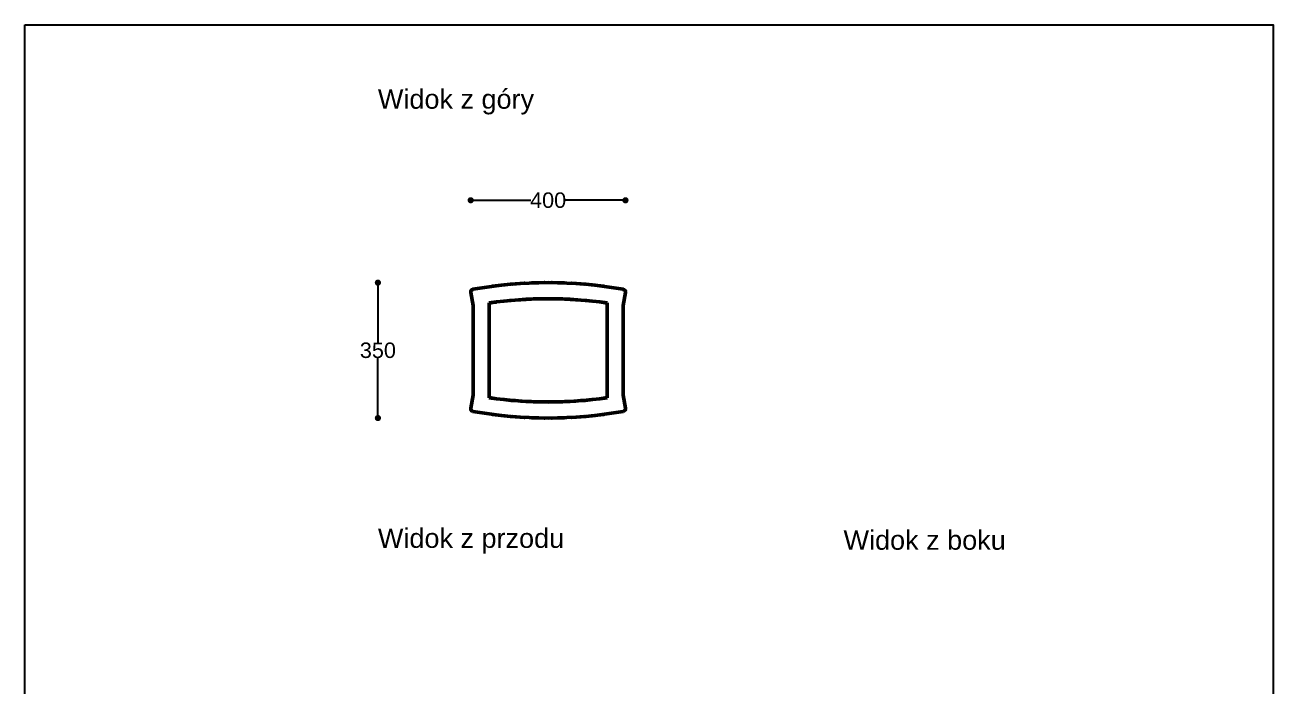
# Model space of a CAD drawing. Header units: millimetres. Extents: x -555 to 2671, y -555 to 3793.
# Drawn here: x -555 to 2671, y 2085 to 3793 of the extents above; entities that cross this region are included whole.
import ezdxf

# ---------------------------------------------------------------- set-up
doc = ezdxf.new("R2010")
doc.units = ezdxf.units.MM
doc.header["$LTSCALE"] = 4
doc.layers.add('Krawędzie widoczneARTUR', color=7, linetype='Continuous', lineweight=50)
doc.styles.get("Standard").update_dxf_attribs({"font": 'arial.ttf'})
doc.dimstyles.get("Standard").update_dxf_attribs({"dimtxt": 0.18, "dimasz": 0.18, "dimexe": 0.18, "dimexo": 0.0625, "dimgap": 0.09, "dimtad": 0, "dimtih": 1, "dimtoh": 1, "dimdec": 4, "dimzin": 0, "dimdsep": 46, "dimtxsty": 'Standard', "dimcen": 0.09, "dimadec": 0, "dimazin": 0, "dimtfac": 1, "dimtdec": 4, "dimtofl": 0, "dimtmove": 0, "dimatfit": 3, "dimfxl": 1, "dimtolj": 1, "dimtzin": 0, "dimarcsym": 0})

# ---------------------------------------------------------------- blocks, each defined once
blk = doc.blocks.new('_Dot')
at = {"color": 0, "linetype": 'ByBlock', "lineweight": -2}
blk.add_line((-0.5, 0), (-1, 0), dxfattribs=at)
at = {"color": 0, "linetype": 'ByBlock', "const_width": 0.5}
blk.add_lwpolyline([(-0.25, 0, 1), (0.25, 0, 1)], format="xyb", close=True, dxfattribs=at)
blk = doc.blocks.new('*D9')
at = {"color": 0, "lineweight": -2, "transparency": 16777216}
for p, q in [((613.1, 3340.2), (752.1, 3340.2)), ((981, 3340.2), (842.1, 3340.2))]:
    blk.add_line(p, q, dxfattribs=at)
at = {"layer": 'Defpoints', "color": 0, "transparency": 16777216}
for p in [(597.1, 3340.2), (597.1, 3103.1), (997, 3101.9)]:
    blk.add_point(p, dxfattribs=at)
at = {"color": 0, "lineweight": -2, "transparency": 16777216, "xscale": 16, "yscale": 16, "zscale": 16, "rotation": 180}
blk.add_blockref('_Dot', (597.1, 3340.2), dxfattribs=at)
at = {"color": 0, "lineweight": -2, "transparency": 16777216, "xscale": 16, "yscale": 16, "zscale": 16}
blk.add_blockref('_Dot', (997, 3340.2), dxfattribs=at)
at = {"color": 0, "transparency": 16777216, "insert": (797.1, 3340.2), "char_height": 40, "attachment_point": 5}
blk.add_mtext('\\A1;400', dxfattribs=at)
blk = doc.blocks.new('*D10')
at = {"color": 0, "lineweight": -2, "transparency": 16777216}
for p, q in [((357.2, 3111.3), (357.2, 2972.8)), ((357.2, 2793.3), (357.2, 2931.8))]:
    blk.add_line(p, q, dxfattribs=at)
at = {"layer": 'Defpoints', "color": 0, "transparency": 16777216}
for p in [(797.1, 3127.3), (357.2, 2777.3), (797.1, 2777.3)]:
    blk.add_point(p, dxfattribs=at)
at = {"color": 0, "lineweight": -2, "transparency": 16777216, "xscale": 16, "yscale": 16, "zscale": 16}
for p, rotation in [((357.2, 3127.3), 90), ((357.2, 2777.3), 270)]:
    blk.add_blockref('_Dot', p, dxfattribs=dict(at, rotation=rotation))
at = {"color": 0, "transparency": 16777216, "insert": (357.2, 2952.3), "char_height": 40, "attachment_point": 5}
blk.add_mtext('\\A1;350', dxfattribs=at)

msp = doc.modelspace()

# ---------------------------------------------------------------- linework, layer by layer
msp.add_lwpolyline([(-555, 3793.3), (2670.7, 3793.3), (2670.7, -554.8), (-555, -554.8)], close=True)
at = {"layer": 'Krawędzie widoczneARTUR'}
for p, q in [((597.2, 3101.9), (603.2, 3067.9)), ((684.5, 3121.6), (653.7, 3118)), ((735.7, 3125.7), (704.7, 3123.5)), ((787, 3127.4), (756, 3126.6)), ((838.3, 3126.6), (807.3, 3127.4)), ((889.5, 3123.5), (858.6, 3125.7)), ((940.6, 3118), (909.8, 3121.6)), ((991, 3067.9), (997, 3101.9)), ((603.2, 3067.9), (603.2, 2836.7)), ((644.7, 2829.8), (644.7, 3074.8)), ((949.5, 3074.8), (949.5, 2829.8)), ((991, 2836.7), (991, 3067.9)), ((603.2, 2836.7), (597.2, 2802.7)), ((997, 2802.7), (991, 2836.7)), ((653.7, 2786.6), (684.5, 2783)), ((704.7, 2781.1), (735.7, 2778.9)), ((756, 2778), (787, 2777.2)), ((807.3, 2777.2), (838.3, 2778)), ((858.6, 2778.9), (889.5, 2781.1)), ((909.8, 2783), (940.6, 2786.6))]:
    msp.add_line(p, q, dxfattribs=at)
for centre, radius, start, end in [((604.1, 3103.1), 7, 100.1705, 190), ((797.1, 2027.3), 1100, 79.8295, 100.1705), ((654.5, 3111.1), 7, 96.6841, 107.695), ((685.3, 3114.7), 7, 85.6732, 96.6841), ((705.2, 3116.5), 7, 94.0105, 105.0214), ((736.1, 3118.7), 7, 82.9996, 94.0105), ((756.1, 3119.6), 7, 91.3368, 102.3477), ((787.1, 3120.4), 7, 80.3259, 91.3368), ((807.1, 3120.4), 7, 88.6632, 99.6741), ((838.1, 3119.6), 7, 77.6523, 88.6632), ((858.1, 3118.7), 7, 85.9895, 97.0004), ((889, 3116.5), 7, 74.9786, 85.9895), ((909, 3114.7), 7, 83.3159, 94.3268), ((939.7, 3111.1), 7, 72.305, 83.3159), ((990.1, 3103.1), 7, 350, 79.8295), ((797.1, 2027.3), 1058.5, 81.7218, 98.2782), ((797.1, 2027.3), 1058.3, 97.2255, 98.2794), ((797.1, 2027.3), 1058.3, 83.857, 96.1427), ((797.1, 2027.3), 1058.4, 81.7206, 82.7742), ((797.1, 3877.3), 1058.3, 261.7206, 262.7745), ((797.1, 3877.3), 1058.5, 261.7218, 278.2782), ((797.1, 3877.3), 1058.3, 263.8573, 276.143), ((797.1, 3877.3), 1058.4, 277.2258, 278.2794), ((604.1, 2801.5), 7, 170, 259.8295), ((797.1, 3877.3), 1100, 259.8295, 280.1705), ((654.5, 2793.5), 7, 252.305, 263.3159), ((685.3, 2789.9), 7, 263.3159, 274.3268), ((705.2, 2788.1), 7, 254.9786, 265.9895), ((736.1, 2785.9), 7, 265.9895, 277.0004), ((756.1, 2785), 7, 257.6523, 268.6632), ((787.1, 2784.2), 7, 268.6632, 279.6741), ((807.1, 2784.2), 7, 260.3259, 271.3368), ((838.1, 2785), 7, 271.3368, 282.3477), ((858.1, 2785.9), 7, 262.9996, 274.0105), ((889, 2788.1), 7, 274.0105, 285.0214), ((909, 2789.9), 7, 265.6732, 276.6841), ((939.7, 2793.5), 7, 276.6841, 287.695), ((990.1, 2801.5), 7, 280.1705, 10)]:
    msp.add_arc(centre, radius, start, end, dxfattribs=at)

# ---------------------------------------------------------------- texts
at = {"char_height": 50, "attachment_point": 1}
for s, width, insert in [('Widok z góry', 1167.306, (357.2, 3626.8)), ('Widok z przodu', 1167.306, (357.2, 2491.9)), ('Widok z boku', 906.82, (1560.6, 2487))]:
    msp.add_mtext_dynamic_manual_height_columns(s, width=width, gutter_width=1, heights=[0], dxfattribs=dict(at, insert=insert))

# ---------------------------------------------------------------- dimensions: what is measured, and where the dimension line sits
dim = msp.add_linear_dim(base=(597.1, 3340.2), p1=(997, 3101.9), p2=(597.1, 3103.1), dimstyle='Standard', override={"dimtxt": 40, "dimasz": 16, "dimdec": 0, "dimblk": 'Dot', "dimse1": 1, "dimse2": 1, "dimtdec": 0})
dim.commit()
dim.dimension.update_dxf_attribs({"geometry": '*D9', "text_midpoint": (797.1, 3340.2)})
dim = msp.add_linear_dim(base=(357.2, 2777.3), p1=(797.1, 3127.3), p2=(797.1, 2777.3), angle=90, dimstyle='Standard', override={"dimtxt": 40, "dimasz": 16, "dimdec": 0, "dimblk": 'Dot', "dimse1": 1, "dimse2": 1, "dimtdec": 0})
dim.commit()
dim.dimension.update_dxf_attribs({"geometry": '*D10', "text_midpoint": (357.2, 2952.3)})

doc.saveas('drawing.dxf')
